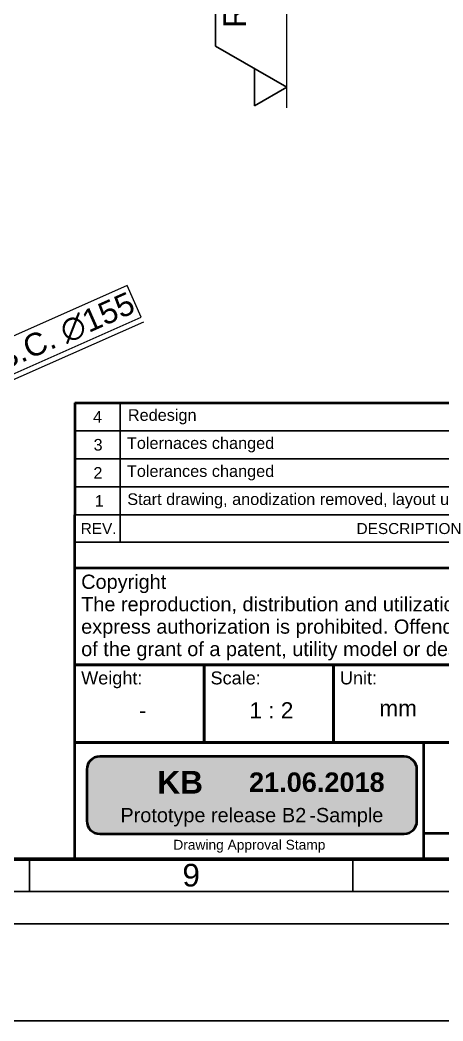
# Model space of a CAD drawing. Header units: millimetres. Extents: x -158 to 1219, y -30 to 870.
# Drawn here: x 791.1 to 921.9, y -30 to 279.3 of the extents above; entities that cross this region are included whole.
import ezdxf

# ---------------------------------------------------------------- set-up
doc = ezdxf.new("R2010")
doc.units = ezdxf.units.MM
doc.header["$LTSCALE"] = 2
for name, color, linetype, lineweight in [('Bemaßungen(DIN)', 7, 'Continuous', 35), ('Rahmen_Feldeinteilung', 7, 'Continuous', 35), ('Rahmen_Formatbeschneidung', 7, 'Continuous', 35), ('Rahmen_Unbeschnitten', 7, 'Continuous', 35), ('Rahmen_Zeichnungsflächenbegrenzung', 7, 'Continuous', 70), ('Skizziergeometrie(DIN)', 7, 'Continuous', 50), ('Symbole(DIN)', 7, 'Continuous', 35)]:
    doc.layers.add(name, color=color, linetype=linetype, lineweight=lineweight)
doc.layers.add('Schraffur', color=179, linetype='Continuous', lineweight=9, true_color=0x1e1e47)
doc.styles.add('01_Aktuell-DIN-Revtab', font='arial.ttf')
doc.styles.add('0_Aktuell-DIN-Revtab', font='arial.ttf')
doc.styles.add('Aktuell-BSI', font='arial.ttf')
doc.styles.add('Aktuell-DIN', font='arial.ttf')
doc.styles.add('Rahmen_Text_Feldbez', font='arial.ttf')
doc.styles.add('Textstil16', font='arial.ttf')
doc.styles.add('Textstil34', font='arial.ttf')
doc.styles.add('Textstil70', font='arial.ttf')
doc.styles.add('Textstil85', font='')
doc.styles.add('Textstil88', font='')
doc.styles.get('Textstil85').set_extended_font_data('Arial', bold=True)
doc.styles.get('Textstil88').set_extended_font_data('Arial', bold=True)
doc.dimstyles.new('Bemaßung', dxfattribs={"dimscale": 2, "dimtxt": 3.5, "dimasz": 2.5, "dimexe": 1.5, "dimexo": 0, "dimgap": 0.8, "dimtad": 1, "dimdec": 8, "dimrnd": 1e-08, "dimtxsty": 'Aktuell-BSI', "dimcen": 0.09, "dimdle": 10, "dimclrd": 7, "dimclre": 7, "dimclrt": 7, "dimadec": 6, "dimazin": 2, "dimtfac": 0.714286, "dimtdec": 8, "dimtmove": 0, "dimatfit": 3, "dimfxl": 1, "dimtolj": 1, "dimlwd": 25, "dimlwe": 25, "dimarcsym": 0})

# ---------------------------------------------------------------- blocks, each defined once
blk = doc.blocks.new('REVISION HISTORY')
at = {"layer": 'Symbole(DIN)', "lineweight": 50}
for p, q in [((404, 80.5), (584, 80.5)), ((404, 80.5), (404, 63.18)), ((404, 58.98), (404, 63.18)), ((404, 55), (404, 58.98)), ((404, 55), (584, 55))]:
    blk.add_line(p, q, dxfattribs=at)
at = {"layer": 'Symbole(DIN)'}
for p, q in [((411, 80.5), (411, 63.18)), ((404, 76.17), (584, 76.17)), ((404, 71.84), (584, 71.84)), ((404, 67.51), (584, 67.51)), ((404, 63.18), (584, 63.18)), ((411, 58.98), (411, 63.18)), ((404, 58.98), (584, 58.98))]:
    blk.add_line(p, q, dxfattribs=at)
at = {"layer": 'Symbole(DIN)', "color": 7, "attachment_point": 7}
for s, insert, char_height, style in [('4', (406.83, 77.43), 1.8, '01_Aktuell-DIN-Revtab'), ('Redesign', (412.21, 77.17), 1.8, '01_Aktuell-DIN-Revtab'), ('3', (406.91, 73.09), 1.8, '01_Aktuell-DIN-Revtab'), ('Tolernaces changed', (412.06, 72.84), 1.8, '01_Aktuell-DIN-Revtab'), ('2', (406.88, 68.77), 1.8, '01_Aktuell-DIN-Revtab'), ('Tolerances changed', (412.06, 68.51), 1.8, '01_Aktuell-DIN-Revtab'), ('Start drawing, anodization removed, layout update', (412.12, 64.17), 1.8, '01_Aktuell-DIN-Revtab'), ('1', (407.09, 64.44), 1.8, '01_Aktuell-DIN-Revtab'), ('REV.', (404.92, 60.23), 1.7, '0_Aktuell-DIN-Revtab'), ('DESCRIPTION', (447.57, 60.2), 1.7, '0_Aktuell-DIN-Revtab')]:
    blk.add_mtext(s, dxfattribs=dict(at, insert=insert, char_height=char_height, style=style))
blk = doc.blocks.new('Ränder A2 quer')
at = {"layer": 'Rahmen_Feldeinteilung'}
for p, q in [((397, 10), (397, 5)), ((447, 10), (447, 5)), ((589, 5), (15, 5))]:
    blk.add_line(p, q, dxfattribs=at)
at = {"layer": 'Rahmen_Formatbeschneidung'}
blk.add_line((594, 0), (0, 0), dxfattribs=at)
at = {"layer": 'Rahmen_Unbeschnitten'}
blk.add_line((609.5, -15), (-15.5, -15), dxfattribs=at)
at = {"layer": 'Rahmen_Zeichnungsflächenbegrenzung'}
blk.add_line((584, 10), (20, 10), dxfattribs=at)
at = {"layer": 'Rahmen_Feldeinteilung', "color": 7, "insert": (422, 7.5), "char_height": 3.5, "attachment_point": 5, "style": 'Rahmen_Text_Feldbez'}
blk.add_mtext('9', dxfattribs=at)
at = {"layer": 'Rahmen_Feldeinteilung', "color": 7, "style": 'Rahmen_Text_Feldbez'}
blk.add_attdef('Blattgröße_001', (569.14, 5.74), '', height=3.5, dxfattribs=at)
blk = doc.blocks.new('Oberflächensymbol6')
at = {"layer": 'Symbole(DIN)'}
for p, q in [((425.77, 135.59), (425.77, 152.4)), ((436.77, 129.24), (425.77, 135.59)), ((431.77, 126.36), (431.77, 132.13)), ((431.77, 126.36), (436.77, 129.24))]:
    blk.add_line(p, q, dxfattribs=at)
at = {"layer": 'Symbole(DIN)', "color": 7, "linetype": 'Continuous', "lineweight": 25}
blk.add_line((436.78, 126.07), (436.78, 146.32), dxfattribs=at)
at = {"layer": 'Symbole(DIN)', "insert": (431.14, 138.4), "char_height": 3.5, "attachment_point": 7, "rotation": 90, "style": 'Aktuell-BSI'}
blk.add_mtext('Ra 1,6', dxfattribs=at)
blk = doc.blocks.new('*D170')
at = {"layer": 'Bemaßungen(DIN)', "color": 7, "linetype": 'Continuous', "lineweight": 25, "transparency": 16777216}
for p, q in [((300.1, 141.4), (300.1, 38.86)), ((305.1, 41.86), (403.24, 41.86))]:
    blk.add_line(p, q, dxfattribs=at)
at = {"layer": 'Bemaßungen(DIN)', "color": 7, "linetype": 'Continuous', "transparency": 16777216}
blk.add_solid([(305.1, 42.69), (305.1, 41.02), (300.1, 41.86)], dxfattribs=at)
at = {"layer": 'Defpoints', "color": 0, "linetype": 'Continuous', "transparency": 16777216}
for p in [(300.1, 141.4), (836.1, 141.4), (836.1, 41.86)]:
    blk.add_point(p, dxfattribs=at)
at = {"layer": 'Bemaßungen(DIN)', "color": 7, "linetype": 'Continuous', "lineweight": 25, "transparency": 16777216, "insert": (337.16, 58.04), "char_height": 7, "attachment_point": 1, "style": 'Aktuell-BSI'}
blk.add_mtext('\\A1;\\fArial|b0|i0;\\H7.0000;2x {\\fAIGDT|b0|i0;\\H7.0000;\\ln}\\fArial|b0|i0;\\H7.0000;134{\\H5;\\S+0^ -0,2;}\\fArial|b0|i0;\\H7.0000; CT', dxfattribs=at)
blk = doc.blocks.new('*D171')
at = {"layer": 'Bemaßungen(DIN)', "color": 7, "linetype": 'Continuous', "lineweight": 25, "transparency": 16777216}
for p, q in [((304.1, 125.4), (304.1, 56.86)), ((309.1, 59.86), (354.92, 59.86))]:
    blk.add_line(p, q, dxfattribs=at)
at = {"layer": 'Bemaßungen(DIN)', "color": 7, "linetype": 'Continuous', "transparency": 16777216}
blk.add_solid([(309.1, 60.69), (309.1, 59.02), (304.1, 59.86)], dxfattribs=at)
at = {"layer": 'Defpoints', "color": 0, "linetype": 'Continuous', "transparency": 16777216}
for p in [(304.1, 125.4), (832.1, 125.4), (832.1, 59.86)]:
    blk.add_point(p, dxfattribs=at)
at = {"layer": 'Bemaßungen(DIN)', "color": 7, "linetype": 'Continuous', "lineweight": 25, "transparency": 16777216, "insert": (317.18, 71.99), "char_height": 7, "attachment_point": 1, "style": 'Aktuell-BSI'}
blk.add_mtext('\\A1;{\\fAIGDT|b0|i0;\\H7.0000;\\ln}\\fArial|b0|i0;\\H7.0000;132{\\H5;±0,1}', dxfattribs=at)
blk = doc.blocks.new('*D175')
at = {"layer": 'Bemaßungen(DIN)', "color": 7, "linetype": 'Continuous', "lineweight": 25, "transparency": 16777216}
for p, q in [((824.21, 197.23), (780.55, 177.88)), ((828.56, 187.42), (824.21, 197.23)), ((829.21, 185.95), (780.98, 164.57)), ((784.91, 168.06), (828.56, 187.42)), ((780.55, 177.88), (784.91, 168.06)), ((634.71, 99.73), (776.41, 162.55)), ((630.14, 97.7), (625.57, 95.67))]:
    blk.add_line(p, q, dxfattribs=at)
at = {"layer": 'Bemaßungen(DIN)', "color": 7, "linetype": 'Continuous', "transparency": 16777216}
for points in [[(780.65, 165.34), (781.32, 163.81), (776.41, 162.55)], [(629.81, 98.46), (630.48, 96.94), (634.71, 99.73)]]:
    blk.add_solid(points, dxfattribs=at)
at = {"layer": 'Defpoints', "color": 0, "linetype": 'Continuous', "transparency": 16777216}
for p in [(776.41, 162.55), (634.71, 99.73)]:
    blk.add_point(p, dxfattribs=at)
at = {"layer": 'Bemaßungen(DIN)', "color": 7, "linetype": 'Continuous', "lineweight": 25, "transparency": 16777216, "insert": (782.67, 177.07), "char_height": 7, "attachment_point": 1, "rotation": 23.9096, "style": 'Aktuell-BSI'}
blk.add_mtext('\\A1;\\fArial|b0|i0;\\H7.0000;B.C. ∅155', dxfattribs=at)
blk = doc.blocks.new('Schriftfelder Extern_neu')
at = {"layer": 'Skizziergeometrie(DIN)'}
for p, q in [((78.45, 158.45), (258.45, 158.45)), ((78.45, 143.45), (78.45, 158.45)), ((258.45, 143.45), (78.45, 143.45)), ((78.45, 143.45), (98.45, 143.45)), ((78.45, 131.45), (78.45, 143.45)), ((98.45, 143.45), (98.45, 131.45)), ((98.45, 143.45), (118.45, 143.45)), ((98.45, 131.45), (98.45, 143.45)), ((118.45, 143.45), (118.45, 131.45)), ((118.45, 143.45), (138.45, 143.45)), ((118.45, 131.45), (118.45, 143.45)), ((78.45, 113.45), (78.45, 131.45)), ((78.45, 131.45), (132.45, 131.45)), ((98.45, 131.45), (78.45, 131.45)), ((118.45, 131.45), (98.45, 131.45)), ((138.45, 131.45), (118.45, 131.45)), ((132.45, 113.45), (132.45, 131.45)), ((132.45, 131.45), (173.45, 131.45)), ((132.45, 113.45), (132.45, 131.45)), ((132.45, 117.45), (173.45, 117.45)), ((78.45, 113.45), (132.45, 113.45)), ((173.45, 113.45), (132.45, 113.45))]:
    blk.add_line(p, q, dxfattribs=at)
at = {"layer": 'Symbole(DIN)', "color": 7, "insert": (79.45, 157.41), "char_height": 2.2, "width": 169.8892, "attachment_point": 1, "line_spacing_factor": 0.944221, "style": 'Aktuell-DIN'}
blk.add_mtext('\\fArial|b0|i0;\\H2.2000;Copyright\\P\\fArial|b0|i0;\\H2.2000;The reproduction, distribution and utilization of this document as well as the communication of its contents to others without express authorization is prohibited. Offenders will be held liable for the payment of damages. All rights reserved in the event of the grant of a patent, utility model or design. (ISO 16016)', dxfattribs=at)
at = {"layer": 'Symbole(DIN)', "color": 7, "style": 'Aktuell-DIN'}
for s, insert, char_height, attachment_point in [('\\fArial|b0|i0;\\H2.0000;Weight:', (79.45, 142.45), 2, 1), ('\\fArial|b0|i0;\\H2.0000;Scale:', (99.45, 142.45), 2, 1), ('\\fArial|b0|i0;\\H2.0000;Unit:', (119.45, 142.45), 2, 1), ('\\fArial|b0|i0;\\H2.5000;mm', (128.45, 136.78), 2.5, 5), ('\\fArial|b0|i0;\\H1.5217;Drawing Approval Stamp', (105.45, 115.45), 1.5217, 5)]:
    blk.add_mtext(s, dxfattribs=dict(at, insert=insert, char_height=char_height, attachment_point=attachment_point))
at = {"layer": 'Symbole(DIN)', "color": 7}
for tag, p, height, style in [('Component_drawing/Assembly_001', (200.21, 136.39), 3.5, 'Aktuell-DIN'), ('MASSE\\P2;_001', (88.37, 135.2), 2.5, 'Textstil16'), ('Anfänglicher_Ansichtsmaßstab_001', (105.46, 135.2), 2.5, 'Textstil16'), ('BEZEICHNUNG_001', (200.1, 126.09), 3.5, 'Aktuell-DIN'), ('BAUTEILNUMMER_001', (202.95, 115.73), 3.5, 'Aktuell-DIN'), ('Blattnummer_001', (247.59, 115.65), 3, 'Textstil70'), ('Anzahl_der_Blätter_001', (252.3, 115.65), 3, 'Textstil70')]:
    blk.add_attdef(tag, p, '', height=height, dxfattribs=dict(at, style=style))
blk = doc.blocks.new('Prototype release x-Sample')
at = {"layer": 'Schraffur', "true_color": 0xffff80}
h = blk.add_hatch(color=51, dxfattribs=at)
edge = h.paths.add_edge_path()
edge.add_line((23.53, 5.97), (-23.53, 5.97))
edge.add_arc((-23.53, 3.97), 2, 90, 180)
edge.add_line((-25.53, 3.97), (-25.53, -3.97))
edge.add_arc((-23.53, -3.97), 2, 180, 270)
edge.add_line((-23.53, -5.97), (23.53, -5.97))
edge.add_arc((23.53, -3.97), 2, 270, 360)
edge.add_line((25.53, -3.97), (25.53, 3.97))
edge.add_arc((23.53, 3.97), 2, 0, 90)
at = {"layer": 'Skizziergeometrie(DIN)'}
for p, q in [((23.53, 5.97), (-23.53, 5.97)), ((-25.53, 3.97), (-25.53, -3.97)), ((25.53, -3.97), (25.53, 3.97)), ((-23.53, -5.97), (23.53, -5.97))]:
    blk.add_line(p, q, dxfattribs=at)
for centre, start, end in [((-23.53, 3.97), 90, 180), ((23.53, 3.97), 0, 90), ((-23.53, -3.97), 180, 270), ((23.53, -3.97), 270, 0)]:
    blk.add_arc(centre, 2, start, end, dxfattribs=at)
at = {"layer": 'Symbole(DIN)', "color": 7, "insert": (0, -1.97), "char_height": 2.2, "width": 51.0552, "attachment_point": 2, "style": 'Aktuell-DIN'}
blk.add_mtext('\\fArial|b0|i0;\\H2.2000;Prototype release      -Sample', dxfattribs=at)
at = {"layer": 'Symbole(DIN)', "color": 7}
for tag, p, height, style in [('Released_by_001', (-14.62, 0.25), 3.5, 'Textstil85'), ('Date_"DD.MM.YYYY"_001', (-0.44, 0.52), 3, 'Textstil88'), ('Sample_"x"_001', (4.65, -4.17), 2.2, 'Textstil34')]:
    blk.add_attdef(tag, p, '', height=height, dxfattribs=dict(at, style=style))

msp = doc.modelspace()

# ---------------------------------------------------------------- block references
at = {"xscale": 2, "yscale": 2, "zscale": 2}
msp.add_blockref('Ränder A2 quer', (0, 0), dxfattribs=at)
ref = msp.add_blockref('Schriftfelder Extern_neu', (651.09042868, -206.90643062), dxfattribs=dict(xscale=2, yscale=2, zscale=2))
ref.add_attrib('MASSE\\P2;_001', '-', (827.83526602, 63.5), dxfattribs={"layer": 'Symbole(DIN)', "color": 7, "height": 5, "style": 'Textstil16'})
ref.add_attrib('Anfänglicher_Ansichtsmaßstab_001', '1 : 2', (862.0081855, 63.49147338), dxfattribs={"layer": 'Symbole(DIN)', "color": 7, "height": 5, "style": 'Textstil16'})
msp.add_blockref('Prototype release x-Sample', (862.76544118, 39.7530935), dxfattribs=at).add_auto_attribs({'Released_by_001': 'KB', 'Date_"DD.MM.YYYY"_001': '21.06.2018', 'Sample_"x"_001': 'B2'})
at = {"layer": 'Symbole(DIN)', "xscale": 2, "yscale": 2, "zscale": 2}
for name in ['Oberflächensymbol6', 'REVISION HISTORY']:
    msp.add_blockref(name, (0, 0), dxfattribs=at)

# ---------------------------------------------------------------- dimensions: what is measured, and where the dimension line sits
at = {"layer": 'Bemaßungen(DIN)', "color": 7, "linetype": 'Continuous', "lineweight": 25}
dim = msp.add_diameter_dim_2p(p1=(634.7146535463, 99.7271547801), p2=(776.4134399727, 162.54796284), text='\\fArial|b0|i0;\\H7.0000;B.C. <>', dimstyle='Bemaßung', override={"dimgap": -0.8, "dimdec": 8, "dimlfac": 1, "dimtol": 0, "dimlim": 0, "dimtp": 0, "dimtm": 0, "dimtdec": 8}, dxfattribs=at)
dim.commit()
dim.dimension.update_dxf_attribs({"geometry": '*D175', "text_midpoint": (804.5565663539, 182.6489826318)})
for base, p1, p2, text, override, picture, middle in [((836.0982134061, 41.8582707561), (300.0982134061, 141.4018132594), (836.0982134061, 141.4018132594), '\\fArial|b0|i0;\\H7.0000;2x {\\fAIGDT|b0|i0;\\H7.0000;\\ln}\\fArial|b0|i0;\\H7.0000;<>\\fArial|b0|i0;\\H7.0000; CT', {"dimgap": 0.8, "dimdec": 8, "dimlfac": 0.25, "dimse2": 1, "dimsd2": 1, "dimtol": 1, "dimlim": 0, "dimtp": 0, "dimtm": 0.2, "dimtdec": 8, "dimtofl": 0, "dimatfit": 1}, '*D170', (369.4015094917, 41.8582707561)), ((832.0982134061, 59.8582707561), (304.0982134061, 125.4018132594), (832.0982134061, 125.4018132594), '{\\fAIGDT|b0|i0;\\H7.0000;\\ln}\\fArial|b0|i0;\\H7.0000;<>', {"dimgap": 0.8, "dimdec": 8, "dimlfac": 0.25, "dimse2": 1, "dimsd2": 1, "dimtol": 1, "dimlim": 0, "dimtp": 0.1, "dimtm": 0.1, "dimtdec": 8, "dimtofl": 0, "dimatfit": 1}, '*D171', (335.2495137862, 59.8582707561))]:
    dim = msp.add_linear_dim(base=base, p1=p1, p2=p2, angle=180, text=text, dimstyle='Bemaßung', override=override, dxfattribs=at)
    dim.commit()
    dim.dimension.update_dxf_attribs({"geometry": picture, "text_midpoint": middle, "dimtype": 160})

doc.saveas('drawing.dxf')
